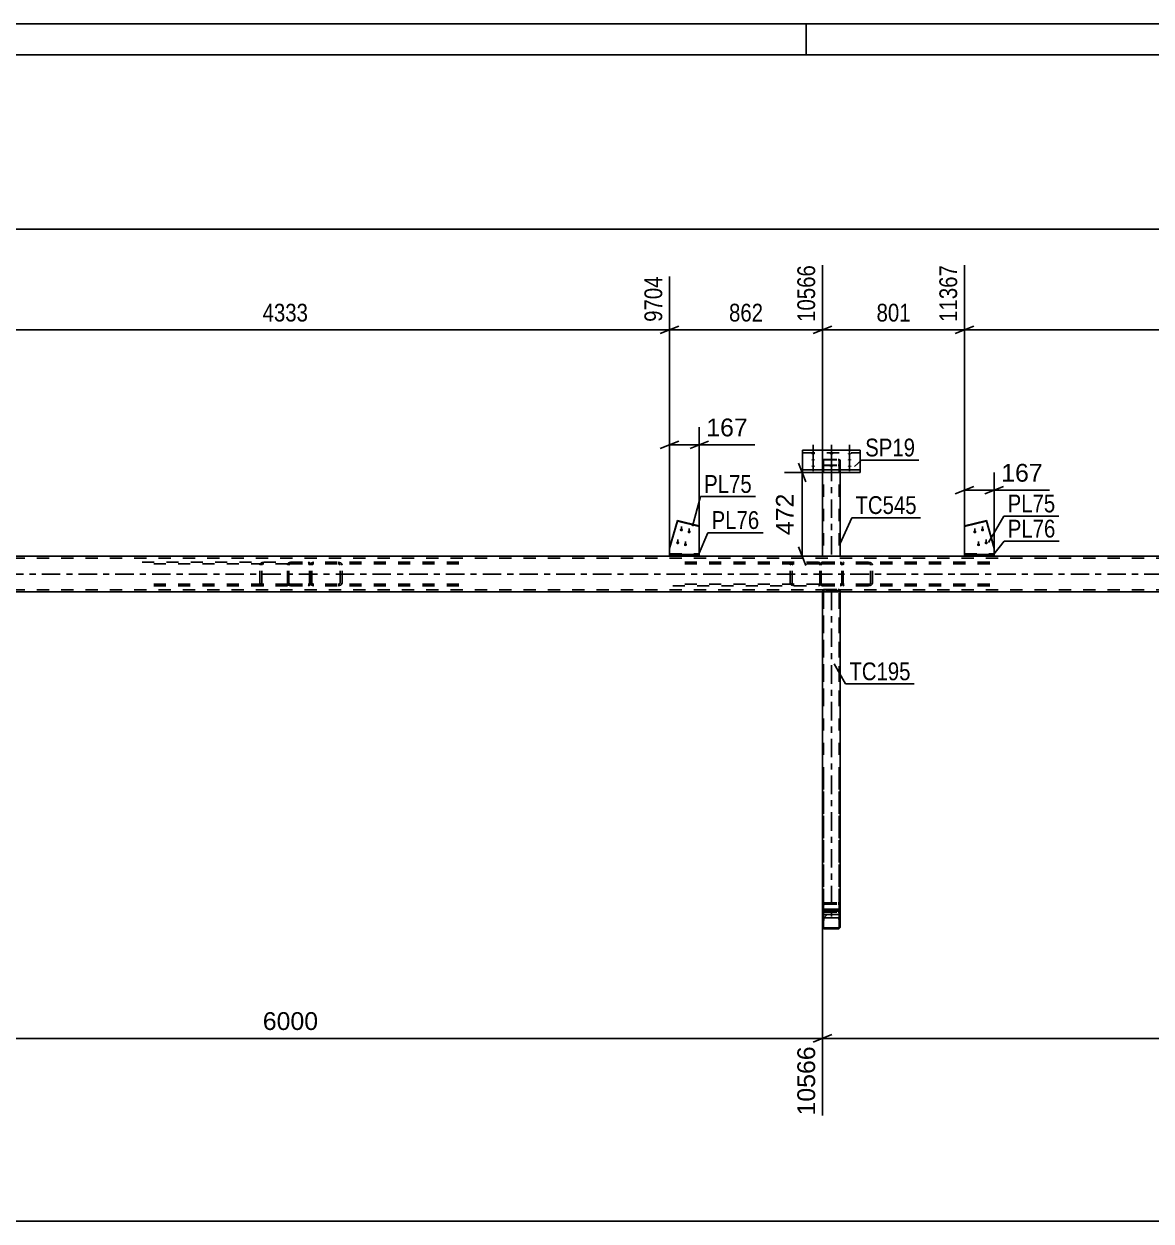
# Model space of a CAD drawing. Header units: millimetres. Extents: x -82 to 1107, y -546 to 295.
# Drawn here: x 141.1 to 322.6, y 102.5 to 295.3 of the extents above; entities that cross this region are included whole.
import ezdxf

# ---------------------------------------------------------------- set-up
doc = ezdxf.new("R2010")
doc.units = ezdxf.units.MM
doc.linetypes.add('DXK_LINE_DOT2', pattern=[3.9198, 1.9599, -1.9599])
doc.linetypes.add('DXK_LINE_DOT3', pattern=[5.9187, 2.979, -0.9799, 0.9799, -0.9799])
doc.styles.add('Arial', font='ARIAL.TTF', dxfattribs={"height": 0.2})
doc.styles.add('Arial Narrow', font='ARIALN.TTF', dxfattribs={"height": 0.2})

# ---------------------------------------------------------------- blocks, each defined once
blk = doc.blocks.new('Unknown-761553693-1133')
at = {"color": 5, "linetype": 'Continuous'}
for p, q in [((1107.04, 295.27), (-81.96, 295.27)), ((267.04, 290.27), (267.04, 295.27)), ((1102.04, 290.27), (-76.96, 290.27))]:
    blk.add_line(p, q, dxfattribs=at)
blk = doc.blocks.new('Part-761553693-3391 - 3219')
at = {"color": 7, "linetype": 'DXK_LINE_DOT2'}
for p, q in [((183.56, 208.3), (183.53, 208.12)), ((183.76, 208.12), (183.77, 208.21)), ((183.99, 208.58), (183.81, 208.55)), ((183.9, 208.33), (183.99, 208.35)), ((183.99, 208.58), (186.84, 208.58)), ((183.99, 208.35), (186.84, 208.35)), ((187.02, 208.55), (186.84, 208.58)), ((186.84, 208.35), (186.93, 208.33)), ((187.05, 208.21), (187.07, 208.12)), ((187.3, 208.12), (187.27, 208.3)), ((183.53, 205.27), (183.53, 208.12)), ((183.76, 205.27), (183.76, 208.12)), ((187.07, 205.27), (187.07, 208.12)), ((187.3, 205.27), (187.3, 208.12)), ((183.53, 205.27), (183.56, 205.09)), ((183.77, 205.18), (183.76, 205.27)), ((183.81, 204.84), (183.99, 204.81)), ((183.99, 205.04), (183.9, 205.05)), ((183.99, 205.04), (186.84, 205.04)), ((183.99, 204.81), (186.84, 204.81)), ((186.93, 205.05), (186.84, 205.04)), ((186.84, 204.81), (187.02, 204.84)), ((187.07, 205.27), (187.05, 205.18)), ((187.27, 205.09), (187.3, 205.27))]:
    blk.add_line(p, q, dxfattribs=at)
for centre, radius, start, end in [((183.99, 208.12), 0.457, 112.5, 157.5), ((183.99, 208.12), 0.229, 112.5, 157.5), ((186.84, 208.12), 0.229, 22.5, 67.5), ((186.84, 208.12), 0.457, 22.5, 67.5), ((183.99, 205.27), 0.457, 202.5, 247.5), ((183.99, 205.27), 0.229, 202.5, 247.5), ((186.84, 205.27), 0.229, 292.5, 337.5), ((186.84, 205.27), 0.457, 292.5, 337.5)]:
    blk.add_arc(centre, radius, start, end, dxfattribs=at)
blk = doc.blocks.new('Part-761553693-3401 - 3219')
at = {"color": 7, "linetype": 'DXK_LINE_DOT2'}
for p, q in [((187.32, 208.45), (187.3, 208.43)), ((187.3, 204.96), (187.3, 208.43)), ((187.52, 208.55), (187.32, 208.45)), ((187.45, 208.12), (187.47, 208.21)), ((187.76, 208.58), (187.52, 208.55)), ((187.64, 208.33), (187.76, 208.35)), ((211.13, 208.58), (187.76, 208.58)), ((211.13, 208.35), (187.76, 208.35)), ((191.91, 208.55), (191.68, 208.58)), ((191.68, 208.35), (191.8, 208.33)), ((191.96, 208.21), (191.99, 208.12)), ((192.3, 208.12), (192.25, 208.3)), ((187.45, 205.27), (187.45, 208.12)), ((191.99, 205.27), (191.99, 208.12)), ((192.3, 205.27), (192.3, 208.12)), ((187.3, 204.96), (187.32, 204.94)), ((187.32, 204.94), (187.52, 204.84)), ((187.47, 205.18), (187.45, 205.27)), ((187.52, 204.84), (187.76, 204.81)), ((187.76, 205.04), (187.64, 205.05)), ((211.13, 205.04), (187.76, 205.04)), ((211.13, 204.81), (187.76, 204.81)), ((191.8, 205.05), (191.68, 205.04)), ((191.68, 204.81), (191.91, 204.84)), ((191.99, 205.27), (191.96, 205.18)), ((192.25, 205.09), (192.3, 205.27))]:
    blk.add_line(p, q, dxfattribs=at)
for centre, radius, start, end in [((187.71, 208.06), 0.286, 104.588, 147.6416), ((191.72, 208.06), 0.286, 32.3584, 75.412), ((191.77, 207.99), 0.572, 32.3584, 75.412), ((187.71, 205.33), 0.286, 212.3584, 255.412), ((191.72, 205.33), 0.286, 284.588, 327.6416), ((191.77, 205.4), 0.572, 284.588, 327.6416)]:
    blk.add_arc(centre, radius, start, end, dxfattribs=at)
blk = doc.blocks.new('Part-761553693-3270 - 3219')
at = {"color": 2, "linetype": 'Continuous'}
for p, q in [((245.07, 209.55), (245.07, 209.84)), ((245.07, 209.84), (249.85, 209.84)), ((245.07, 209.55), (249.85, 209.55)), ((249.85, 209.55), (249.85, 209.84))]:
    blk.add_line(p, q, dxfattribs=at)
blk = doc.blocks.new('Part-761553693-3271 - 3219')
at = {"color": 7, "linetype": 'DXK_LINE_DOT2'}
for p, q in [((273.2, 208.58), (273.01, 208.55)), ((273.01, 204.84), (273.01, 208.55)), ((273.01, 208.3), (273.08, 208.33)), ((273.08, 208.33), (273.2, 208.35)), ((296.64, 208.58), (273.2, 208.58)), ((296.64, 208.35), (273.2, 208.35)), ((277.36, 208.55), (277.12, 208.58)), ((277.12, 208.35), (277.24, 208.33)), ((277.41, 208.21), (277.43, 208.12)), ((277.75, 208.12), (277.7, 208.3)), ((277.43, 205.27), (277.43, 208.12)), ((277.75, 205.27), (277.75, 208.12)), ((273.08, 205.05), (273.01, 205.09)), ((273.01, 204.84), (273.2, 204.81)), ((273.2, 205.04), (273.08, 205.05)), ((296.64, 205.04), (273.2, 205.04)), ((296.64, 204.81), (273.2, 204.81)), ((277.24, 205.05), (277.12, 205.04)), ((277.12, 204.81), (277.36, 204.84)), ((277.43, 205.27), (277.41, 205.18)), ((277.7, 205.09), (277.75, 205.27))]:
    blk.add_line(p, q, dxfattribs=at)
at = {"color": 7, "linetype": 'DXK_LINE_DOT3'}
blk.add_line((268.31, 206.69), (294.68, 206.69), dxfattribs=at)
at = {"color": 7, "linetype": 'DXK_LINE_DOT2'}
for centre, radius, start, end in [((277.17, 208.06), 0.286, 32.4104, 75.4453), ((277.22, 207.99), 0.573, 32.4104, 75.4453), ((277.17, 205.33), 0.286, 284.5547, 327.5896), ((277.22, 205.4), 0.573, 284.5547, 327.5896)]:
    blk.add_arc(centre, radius, start, end, dxfattribs=at)
blk = doc.blocks.new('Part-761553693-3328 - 3219')
at = {"color": 7, "linetype": 'DXK_LINE_DOT2'}
for p, q in [((160.1, 208.58), (183.53, 208.58)), ((183.53, 208.35), (160.1, 208.35)), ((179.11, 208.3), (179.06, 208.12)), ((179.38, 208.12), (179.4, 208.21)), ((179.69, 208.58), (179.45, 208.55)), ((179.57, 208.33), (179.69, 208.35)), ((183.53, 204.81), (183.53, 208.58)), ((179.06, 205.27), (179.06, 208.12)), ((179.38, 205.27), (179.38, 208.12)), ((183.53, 205.04), (160.1, 205.04)), ((183.53, 204.81), (160.1, 204.81)), ((179.06, 205.27), (179.11, 205.09)), ((179.4, 205.18), (179.38, 205.27)), ((179.45, 204.84), (179.69, 204.81)), ((179.69, 205.04), (179.57, 205.05))]:
    blk.add_line(p, q, dxfattribs=at)
for centre, radius, start, end in [((179.6, 207.99), 0.574, 104.5215, 147.5375), ((179.64, 208.06), 0.287, 104.5215, 147.5375), ((179.6, 205.4), 0.574, 212.4625, 255.4785), ((179.64, 205.33), 0.287, 212.4625, 255.4785)]:
    blk.add_arc(centre, radius, start, end, dxfattribs=at)
blk = doc.blocks.new('Part-761553693-3402 - 3219')
at = {"color": 7, "linetype": 'DXK_LINE_DOT2'}
for p, q in [((269.05, 208.58), (245.57, 208.58)), ((269.05, 208.35), (245.57, 208.35)), ((264.55, 208.3), (264.5, 208.12)), ((264.81, 208.12), (264.84, 208.21)), ((265.13, 208.58), (264.89, 208.55)), ((265.01, 208.33), (265.13, 208.35)), ((269.24, 208.55), (269.05, 208.58)), ((269.05, 208.35), (269.17, 208.33)), ((269.17, 208.33), (269.24, 208.3)), ((269.24, 204.84), (269.24, 208.55)), ((264.5, 205.27), (264.5, 208.12)), ((264.81, 205.27), (264.81, 208.12)), ((269.05, 205.04), (245.57, 205.04)), ((245.57, 204.81), (269.05, 204.81)), ((264.5, 205.27), (264.55, 205.09)), ((264.84, 205.18), (264.81, 205.27)), ((264.89, 204.84), (265.13, 204.81)), ((265.13, 205.04), (265.01, 205.05)), ((269.17, 205.05), (269.05, 205.04)), ((269.05, 204.81), (269.24, 204.84)), ((269.24, 205.09), (269.17, 205.05))]:
    blk.add_line(p, q, dxfattribs=at)
for centre, radius, start, end in [((265.03, 207.99), 0.573, 104.5381, 147.5635), ((265.08, 208.06), 0.287, 104.5381, 147.5635), ((265.03, 205.4), 0.573, 212.4365, 255.4619), ((265.08, 205.33), 0.287, 212.4365, 255.4619)]:
    blk.add_arc(centre, radius, start, end, dxfattribs=at)
blk = doc.blocks.new('Part-761553693-3390 - 3219')
at = {"color": 7, "linetype": 'DXK_LINE_DOT2'}
for p, q in [((269.28, 208.3), (269.24, 208.12)), ((269.47, 208.12), (269.49, 208.21)), ((269.7, 208.58), (269.53, 208.55)), ((269.61, 208.33), (269.7, 208.35)), ((269.7, 208.58), (272.56, 208.58)), ((269.7, 208.35), (272.56, 208.35)), ((272.73, 208.55), (272.56, 208.58)), ((272.56, 208.35), (272.64, 208.33)), ((272.77, 208.21), (272.79, 208.12)), ((273.01, 208.12), (272.98, 208.3)), ((269.24, 205.27), (269.24, 208.12)), ((269.47, 205.27), (269.47, 208.12)), ((272.79, 205.27), (272.79, 208.12)), ((273.01, 205.27), (273.01, 208.12)), ((269.24, 205.27), (269.28, 205.09)), ((269.49, 205.18), (269.47, 205.27)), ((269.53, 204.84), (269.7, 204.81)), ((269.7, 205.04), (269.61, 205.05)), ((269.7, 205.04), (272.56, 205.04)), ((269.7, 204.81), (272.56, 204.81)), ((272.64, 205.05), (272.56, 205.04)), ((272.56, 204.81), (272.73, 204.84)), ((272.79, 205.27), (272.77, 205.18)), ((272.98, 205.09), (273.01, 205.27))]:
    blk.add_line(p, q, dxfattribs=at)
for centre, radius, start, end in [((269.7, 208.12), 0.457, 112.5, 157.5), ((269.7, 208.12), 0.229, 112.5, 157.5), ((272.56, 208.12), 0.229, 22.5, 67.5), ((272.56, 208.12), 0.457, 22.5, 67.5), ((269.7, 205.27), 0.457, 202.5, 247.5), ((269.7, 205.27), 0.229, 202.5, 247.5), ((272.56, 205.27), 0.229, 292.5, 337.5), ((272.56, 205.27), 0.457, 292.5, 337.5)]:
    blk.add_arc(centre, radius, start, end, dxfattribs=at)
blk = doc.blocks.new('Part-761553693-3430 - 3219')
at = {"color": 7, "linetype": 'DXK_LINE_DOT2'}
for p, q in [((666.44, 209.27), (7.81, 209.27)), ((249.85, 209.55), (245.07, 209.55)), ((272.56, 209.55), (269.7, 209.55)), ((297.36, 209.55), (292.58, 209.55)), ((666.44, 204.12), (7.81, 204.12)), ((272.56, 203.84), (269.7, 203.84))]:
    blk.add_line(p, q, dxfattribs=at)
at = {"color": 2, "linetype": 'Continuous'}
for p, q in [((245.07, 209.55), (126.04, 209.55)), ((269.7, 209.55), (249.85, 209.55)), ((292.58, 209.55), (272.56, 209.55)), ((416.47, 209.55), (297.36, 209.55)), ((269.7, 203.84), (101.13, 203.84)), ((441.13, 203.84), (272.56, 203.84))]:
    blk.add_line(p, q, dxfattribs=at)
at = {"color": 7, "linetype": 'DXK_LINE_DOT3'}
blk.add_line((7.81, 206.69), (666.44, 206.69), dxfattribs=at)
blk = doc.blocks.new('Part-761553693-3508 - 3219')
at = {"linetype": 'Continuous'}
h = blk.add_hatch(dxfattribs=at)
h.set_pattern_fill('', scale=0.7, style=0, pattern_type=0)
h.set_pattern_definition([(45, (272.5566, 150.8217), (-1.5715, 1.5715), [])])
h.paths.add_polyline_path([(272.56, 150.12), (272.56, 150.82), (272.53, 151.22), (272.46, 151.57), (272.34, 151.79), (272.21, 151.87), (270.04, 151.87), (269.91, 151.79), (269.8, 151.57), (269.73, 151.22), (269.7, 150.82), (269.7, 150.12), (269.87, 150.12), (269.87, 150.82), (269.88, 151.02), (269.92, 151.19), (269.98, 151.31), (270.04, 151.35), (272.21, 151.35), (272.28, 151.31), (272.33, 151.19), (272.37, 151.02), (272.39, 150.82), (272.39, 150.12)])
at = {"color": 2, "linetype": 'Continuous'}
for p, q in [((272.21, 203.84), (269.7, 203.84)), ((269.7, 203.84), (269.7, 152.36)), ((272.56, 203.84), (272.21, 203.84)), ((272.56, 152.36), (272.56, 203.84)), ((269.7, 150.82), (269.7, 151.86)), ((269.73, 151.22), (269.7, 150.82)), ((269.7, 150.12), (269.7, 150.82)), ((269.87, 150.82), (269.88, 151.02)), ((269.87, 150.12), (269.87, 150.82)), ((270.04, 151.87), (269.91, 151.79)), ((269.98, 151.31), (270.04, 151.35)), ((270.04, 151.87), (272.21, 151.87)), ((270.04, 151.35), (272.21, 151.35)), ((272.34, 151.79), (272.21, 151.87)), ((272.21, 151.35), (272.28, 151.31)), ((272.37, 151.02), (272.39, 150.82)), ((272.39, 150.12), (272.39, 150.82)), ((272.56, 150.82), (272.53, 151.22)), ((272.56, 150.82), (272.56, 151.86)), ((272.56, 150.12), (272.56, 150.82)), ((269.7, 150.12), (269.87, 150.12)), ((272.39, 150.12), (272.56, 150.12))]:
    blk.add_line(p, q, dxfattribs=at)
at = {"color": 7, "linetype": 'DXK_LINE_DOT2'}
for p, q in [((269.87, 150.12), (269.87, 203.84)), ((272.37, 203.84), (272.28, 203.84)), ((272.39, 203.84), (272.37, 203.84)), ((272.39, 150.12), (272.39, 203.84)), ((269.7, 151.86), (269.7, 152.36)), ((269.73, 152.2), (269.8, 152.31)), ((269.8, 152.31), (269.91, 152.38)), ((269.91, 152.38), (270.04, 152.41)), ((270.04, 152.41), (272.21, 152.41)), ((272.21, 152.41), (272.34, 152.38)), ((272.34, 152.38), (272.46, 152.31)), ((272.46, 152.31), (272.53, 152.2)), ((272.56, 151.86), (272.56, 152.36)), ((269.7, 152.07), (269.73, 152.2)), ((269.7, 150.12), (269.7, 150.82)), ((269.88, 152.13), (269.87, 152.07)), ((269.92, 152.19), (269.88, 152.13)), ((269.98, 152.22), (269.92, 152.19)), ((270.04, 152.24), (269.98, 152.22)), ((270.04, 152.24), (272.21, 152.24)), ((272.28, 152.22), (272.21, 152.24)), ((272.33, 152.19), (272.28, 152.22)), ((272.37, 152.13), (272.33, 152.19)), ((272.39, 152.07), (272.37, 152.13)), ((272.53, 152.2), (272.56, 152.07)), ((272.56, 150.12), (272.56, 150.82))]:
    blk.add_line(p, q, dxfattribs=at)
at = {"color": 7, "linetype": 'DXK_LINE_DOT3'}
blk.add_line((271.13, 203.84), (271.13, 150.98), dxfattribs=at)
at = {"color": 2, "linetype": 'Continuous'}
for centre, radius, start, end in [((270.99, 151.13), 1.26, 148.2581, 175.6703), ((270.51, 150.98), 0.632, 148.2581, 175.6703), ((271.74, 150.98), 0.632, 4.3297, 31.7419), ((271.27, 151.13), 1.26, 4.3297, 31.7419)]:
    blk.add_arc(centre, radius, start, end, dxfattribs=at)
blk = doc.blocks.new('Part-761553693-3510 - 3219')
at = {"linetype": 'Continuous'}
h = blk.add_hatch(dxfattribs=at)
h.set_pattern_fill('', scale=0.7, style=0, pattern_type=0)
h.set_pattern_definition([(45, (272.345, 149.5774), (-1.5715, 1.5715), [])])
h.paths.add_polyline_path([(272.21, 149.55), (272.34, 149.58), (272.46, 149.65), (272.53, 149.76), (272.56, 149.89), (272.56, 150.12), (272.39, 150.12), (272.39, 149.89), (272.37, 149.83), (272.33, 149.77), (272.28, 149.74), (272.21, 149.72), (270.04, 149.72), (269.98, 149.74), (269.92, 149.77), (269.88, 149.83), (269.87, 149.89), (269.87, 150.12), (269.7, 150.12), (269.7, 149.89), (269.73, 149.76), (269.8, 149.65), (269.91, 149.58), (270.04, 149.55)])
at = {"color": 7, "linetype": 'DXK_LINE_DOT2'}
for p, q in [((269.8, 152.31), (269.73, 152.2)), ((269.91, 152.38), (269.8, 152.31)), ((270.04, 152.41), (269.91, 152.38)), ((270.04, 152.41), (272.21, 152.41)), ((272.34, 152.38), (272.21, 152.41)), ((272.46, 152.31), (272.34, 152.38)), ((272.53, 152.2), (272.46, 152.31)), ((269.73, 152.2), (269.7, 152.07)), ((269.7, 150.12), (269.7, 152.07)), ((269.87, 152.07), (269.88, 152.13)), ((269.87, 150.12), (269.87, 152.07)), ((269.88, 152.13), (269.92, 152.19)), ((269.92, 152.19), (269.98, 152.22)), ((269.98, 152.22), (270.04, 152.24)), ((270.04, 152.24), (272.21, 152.24)), ((272.21, 152.24), (272.28, 152.22)), ((272.28, 152.22), (272.33, 152.19)), ((272.33, 152.19), (272.37, 152.13)), ((272.37, 152.13), (272.39, 152.07)), ((272.39, 150.12), (272.39, 152.07)), ((272.56, 152.07), (272.53, 152.2)), ((272.56, 150.12), (272.56, 152.07))]:
    blk.add_line(p, q, dxfattribs=at)
at = {"color": 2, "linetype": 'Continuous'}
for p, q in [((269.7, 149.89), (269.7, 150.12)), ((269.7, 150.12), (269.87, 150.12)), ((269.7, 149.89), (269.73, 149.76)), ((269.87, 149.89), (269.87, 150.12)), ((269.88, 149.83), (269.87, 149.89)), ((269.92, 149.77), (269.88, 149.83)), ((269.91, 149.58), (270.04, 149.55)), ((269.98, 149.74), (269.92, 149.77)), ((270.04, 149.72), (269.98, 149.74)), ((270.04, 149.72), (272.21, 149.72)), ((270.04, 149.55), (272.21, 149.55)), ((272.28, 149.74), (272.21, 149.72)), ((272.21, 149.55), (272.34, 149.58)), ((272.33, 149.77), (272.28, 149.74)), ((272.37, 149.83), (272.33, 149.77)), ((272.39, 149.89), (272.37, 149.83)), ((272.39, 149.89), (272.39, 150.12)), ((272.39, 150.12), (272.56, 150.12)), ((272.53, 149.76), (272.56, 149.89)), ((272.56, 149.89), (272.56, 150.12))]:
    blk.add_line(p, q, dxfattribs=at)
for centre, start, end in [((270.04, 149.89), 202.5, 247.5), ((272.21, 149.89), 292.5, 337.5)]:
    blk.add_arc(centre, 0.343, start, end, dxfattribs=at)
blk = doc.blocks.new('Part-761553693-3511 - 3219')
at = {"color": 7, "linetype": 'DXK_LINE_DOT2'}
for p, q in [((269.7, 203.94), (269.72, 204)), ((269.7, 185.97), (269.7, 203.94)), ((272.56, 203.84), (269.7, 203.84)), ((269.72, 204), (269.73, 204.03)), ((269.73, 204.03), (269.8, 204.12)), ((269.8, 204.12), (269.91, 204.18)), ((269.88, 203.98), (269.87, 203.94)), ((269.87, 203.94), (269.87, 185.97)), ((269.91, 204), (269.88, 203.98)), ((269.91, 204.18), (269.96, 204.19)), ((269.92, 204.02), (269.91, 204)), ((269.98, 204.05), (269.92, 204.02)), ((269.96, 204.19), (270.04, 204.21)), ((270.04, 204.06), (269.98, 204.05)), ((270.04, 204.21), (272.21, 204.21)), ((272.21, 204.06), (270.04, 204.06)), ((272.21, 204.21), (272.3, 204.19)), ((272.28, 204.05), (272.21, 204.06)), ((272.33, 204.02), (272.28, 204.05)), ((272.3, 204.19), (272.34, 204.18)), ((272.35, 204), (272.33, 204.02)), ((272.34, 204.18), (272.46, 204.12)), ((272.37, 203.98), (272.35, 204)), ((272.39, 203.94), (272.37, 203.98)), ((272.39, 185.97), (272.39, 203.94)), ((272.53, 204.03), (272.46, 204.12)), ((272.53, 204.03), (272.54, 204)), ((272.54, 204), (272.56, 203.94)), ((272.56, 185.97), (272.56, 203.94))]:
    blk.add_line(p, q, dxfattribs=at)
blk = doc.blocks.new('Part-761553693-3527 - 3219')
at = {"color": 7, "linetype": 'DXK_LINE_DOT2'}
for p, q in [((269.73, 225.05), (269.7, 225.01)), ((269.7, 225.01), (269.7, 223.05)), ((269.7, 224.26), (269.73, 224.22)), ((269.8, 225.09), (269.73, 225.05)), ((269.73, 224.22), (269.8, 224.18)), ((269.91, 225.11), (269.8, 225.09)), ((269.8, 224.18), (269.91, 224.16)), ((269.87, 225.01), (269.88, 225.03)), ((269.87, 225.01), (269.87, 209.55)), ((269.88, 224.24), (269.87, 224.26)), ((269.88, 225.03), (269.92, 225.05)), ((269.92, 224.22), (269.88, 224.24)), ((270.04, 225.12), (269.91, 225.11)), ((269.91, 224.16), (270.04, 224.15)), ((269.92, 225.05), (269.98, 225.06)), ((269.98, 224.21), (269.92, 224.22)), ((269.98, 225.06), (270.04, 225.06)), ((270.04, 224.2), (269.98, 224.21)), ((270.04, 225.12), (272.21, 225.12)), ((270.04, 225.06), (272.21, 225.06)), ((270.04, 224.2), (272.21, 224.2)), ((270.04, 224.15), (272.21, 224.15)), ((272.34, 225.11), (272.21, 225.12)), ((272.21, 225.06), (272.28, 225.06)), ((272.28, 224.21), (272.21, 224.2)), ((272.21, 224.15), (272.34, 224.16)), ((272.28, 225.06), (272.33, 225.05)), ((272.33, 224.22), (272.28, 224.21)), ((272.33, 225.05), (272.37, 225.03)), ((272.37, 224.24), (272.33, 224.22)), ((272.46, 225.09), (272.34, 225.11)), ((272.34, 224.16), (272.46, 224.18)), ((272.37, 225.03), (272.39, 225.01)), ((272.39, 224.26), (272.37, 224.24)), ((272.39, 225.01), (272.39, 209.55)), ((272.53, 225.05), (272.46, 225.09)), ((272.46, 224.18), (272.53, 224.22)), ((272.56, 225.01), (272.53, 225.05)), ((272.53, 224.22), (272.56, 224.26)), ((272.56, 225.01), (272.56, 223.05)), ((272.37, 209.55), (272.39, 209.55))]:
    blk.add_line(p, q, dxfattribs=at)
at = {"color": 7, "linetype": 'DXK_LINE_DOT3'}
blk.add_line((271.13, 224.63), (271.13, 209.55), dxfattribs=at)
at = {"color": 2, "linetype": 'Continuous'}
for p, q in [((269.7, 223.05), (269.7, 209.55)), ((272.56, 209.55), (272.56, 223.05)), ((272.53, 209.55), (269.7, 209.55)), ((272.56, 209.55), (272.53, 209.55))]:
    blk.add_line(p, q, dxfattribs=at)
blk = doc.blocks.new('Part-761553693-3534 - 3219')
at = {"color": 2, "linetype": 'Continuous'}
for p, q in [((266.49, 226.65), (275.77, 226.65)), ((266.49, 226.65), (266.49, 223.05)), ((275.77, 226.65), (275.77, 223.05)), ((266.49, 223.48), (275.77, 223.48)), ((266.49, 223.05), (275.77, 223.05))]:
    blk.add_line(p, q, dxfattribs=at)
at = {"color": 7, "linetype": 'DXK_LINE_DOT2'}
blk.add_line((266.49, 226.22), (275.77, 226.22), dxfattribs=at)
blk = doc.blocks.new('Bolt-761553693-3535 - 3219')
at = {"linetype": 'Continuous'}
for points in [[(268.2, 225.96), (268.13, 225.96), (268.07, 225.97), (268.01, 225.98), (267.97, 225.99), (267.93, 226.01), (267.9, 226.03), (267.89, 226.05), (267.89, 226.08), (267.9, 226.1), (267.93, 226.12), (267.97, 226.14), (268.01, 226.15), (268.07, 226.16), (268.13, 226.17), (268.2, 226.17), (268.26, 226.17), (268.33, 226.16), (268.38, 226.15), (268.43, 226.14), (268.47, 226.12), (268.5, 226.1), (268.51, 226.08), (268.51, 226.05), (268.5, 226.03), (268.47, 226.01), (268.43, 225.99), (268.38, 225.98), (268.33, 225.97), (268.26, 225.96)], [(271.13, 225.96), (271.06, 225.96), (271, 225.97), (270.94, 225.98), (270.89, 225.99), (270.86, 226.01), (270.83, 226.03), (270.82, 226.05), (270.82, 226.08), (270.83, 226.1), (270.86, 226.12), (270.89, 226.14), (270.94, 226.15), (271, 226.16), (271.06, 226.17), (271.13, 226.17), (271.19, 226.17), (271.26, 226.16), (271.31, 226.15), (271.36, 226.14), (271.4, 226.12), (271.43, 226.1), (271.44, 226.08), (271.44, 226.05), (271.43, 226.03), (271.4, 226.01), (271.36, 225.99), (271.31, 225.98), (271.26, 225.97), (271.19, 225.96)], [(274.06, 225.96), (273.99, 225.96), (273.93, 225.97), (273.87, 225.98), (273.82, 225.99), (273.78, 226.01), (273.76, 226.03), (273.74, 226.05), (273.74, 226.08), (273.76, 226.1), (273.78, 226.12), (273.82, 226.14), (273.87, 226.15), (273.93, 226.16), (273.99, 226.17), (274.06, 226.17), (274.12, 226.17), (274.18, 226.16), (274.24, 226.15), (274.29, 226.14), (274.33, 226.12), (274.36, 226.1), (274.37, 226.08), (274.37, 226.05), (274.36, 226.03), (274.33, 226.01), (274.29, 225.99), (274.24, 225.98), (274.18, 225.97), (274.12, 225.96)], [(268.2, 224.96), (268.13, 224.96), (268.07, 224.97), (268.01, 224.98), (267.97, 224.99), (267.93, 225.01), (267.9, 225.03), (267.89, 225.05), (267.89, 225.08), (267.9, 225.1), (267.93, 225.12), (267.97, 225.14), (268.01, 225.15), (268.07, 225.16), (268.13, 225.17), (268.2, 225.17), (268.26, 225.17), (268.33, 225.16), (268.38, 225.15), (268.43, 225.14), (268.47, 225.12), (268.5, 225.1), (268.51, 225.08), (268.51, 225.05), (268.5, 225.03), (268.47, 225.01), (268.43, 224.99), (268.38, 224.98), (268.33, 224.97), (268.26, 224.96)], [(268.2, 223.96), (268.13, 223.96), (268.07, 223.96), (268.01, 223.98), (267.97, 223.99), (267.93, 224.01), (267.9, 224.03), (267.89, 224.05), (267.89, 224.07), (267.9, 224.1), (267.93, 224.12), (267.97, 224.13), (268.01, 224.15), (268.07, 224.16), (268.13, 224.17), (268.2, 224.17), (268.26, 224.17), (268.33, 224.16), (268.38, 224.15), (268.43, 224.13), (268.47, 224.12), (268.5, 224.1), (268.51, 224.07), (268.51, 224.05), (268.5, 224.03), (268.47, 224.01), (268.43, 223.99), (268.38, 223.98), (268.33, 223.96), (268.26, 223.96)], [(271.13, 223.96), (271.06, 223.96), (271, 223.96), (270.94, 223.98), (270.89, 223.99), (270.86, 224.01), (270.83, 224.03), (270.82, 224.05), (270.82, 224.07), (270.83, 224.1), (270.86, 224.12), (270.89, 224.13), (270.94, 224.15), (271, 224.16), (271.06, 224.17), (271.13, 224.17), (271.19, 224.17), (271.26, 224.16), (271.31, 224.15), (271.36, 224.13), (271.4, 224.12), (271.43, 224.1), (271.44, 224.07), (271.44, 224.05), (271.43, 224.03), (271.4, 224.01), (271.36, 223.99), (271.31, 223.98), (271.26, 223.96), (271.19, 223.96)], [(274.06, 224.96), (273.99, 224.96), (273.93, 224.97), (273.87, 224.98), (273.82, 224.99), (273.78, 225.01), (273.76, 225.03), (273.74, 225.05), (273.74, 225.08), (273.76, 225.1), (273.78, 225.12), (273.82, 225.14), (273.87, 225.15), (273.93, 225.16), (273.99, 225.17), (274.06, 225.17), (274.12, 225.17), (274.18, 225.16), (274.24, 225.15), (274.29, 225.14), (274.33, 225.12), (274.36, 225.1), (274.37, 225.08), (274.37, 225.05), (274.36, 225.03), (274.33, 225.01), (274.29, 224.99), (274.24, 224.98), (274.18, 224.97), (274.12, 224.96)], [(274.06, 223.96), (273.99, 223.96), (273.93, 223.96), (273.87, 223.98), (273.82, 223.99), (273.78, 224.01), (273.76, 224.03), (273.74, 224.05), (273.74, 224.07), (273.76, 224.1), (273.78, 224.12), (273.82, 224.13), (273.87, 224.15), (273.93, 224.16), (273.99, 224.17), (274.06, 224.17), (274.12, 224.17), (274.18, 224.16), (274.24, 224.15), (274.29, 224.13), (274.33, 224.12), (274.36, 224.1), (274.37, 224.07), (274.37, 224.05), (274.36, 224.03), (274.33, 224.01), (274.29, 223.99), (274.24, 223.98), (274.18, 223.96), (274.12, 223.96)]]:
    blk.add_hatch(color=1, dxfattribs=at).paths.add_polyline_path(points)
at = {"color": 1, "linetype": 'Continuous'}
for p, q in [((268.2, 225.29), (268.2, 227.52)), ((271.13, 225.29), (271.13, 227.52)), ((274.06, 225.29), (274.06, 227.52)), ((268.2, 224.29), (268.2, 226.51)), ((274.06, 224.29), (274.06, 226.51)), ((268.2, 223.28), (268.2, 225.51)), ((271.13, 223.28), (271.13, 225.51)), ((274.06, 223.28), (274.06, 225.51))]:
    blk.add_line(p, q, dxfattribs=at)
blk = doc.blocks.new('Part-761553693-3543 - 3219')
at = {"color": 2, "linetype": 'Continuous'}
for p, q in [((296.11, 215.33), (292.58, 214.44)), ((296.11, 215.21), (292.58, 214.33)), ((292.58, 214.44), (292.58, 209.84)), ((296.11, 215.21), (296.11, 215.33)), ((296.11, 215.33), (297.36, 210.92)), ((297.36, 210.8), (296.11, 215.21)), ((297.36, 210.92), (297.36, 209.84))]:
    blk.add_line(p, q, dxfattribs=at)
at = {"color": 7, "linetype": 'DXK_LINE_DOT2'}
for p, q in [((292.58, 209.94), (297.36, 209.94)), ((292.58, 209.84), (292.58, 209.82)), ((292.58, 209.82), (292.58, 209.84)), ((292.58, 209.82), (297.36, 209.82)), ((297.36, 209.82), (297.36, 209.84)), ((297.36, 209.84), (297.36, 209.82))]:
    blk.add_line(p, q, dxfattribs=at)
blk = doc.blocks.new('Part-761553693-3548 - 3219')
at = {"color": 2, "linetype": 'Continuous'}
for p, q in [((292.58, 209.55), (292.58, 209.84)), ((292.58, 209.84), (297.36, 209.84)), ((292.58, 209.55), (297.36, 209.55)), ((297.36, 209.55), (297.36, 209.84))]:
    blk.add_line(p, q, dxfattribs=at)
blk = doc.blocks.new('Bolt-761553693-3549 - 3219')
at = {"linetype": 'Continuous'}
for points in [[(295.47, 214.04), (295.53, 214.04), (295.58, 214.02), (295.63, 214), (295.67, 213.96), (295.7, 213.92), (295.72, 213.87), (295.73, 213.82), (295.73, 213.77), (295.72, 213.72), (295.7, 213.68), (295.67, 213.64), (295.63, 213.6), (295.58, 213.58), (295.53, 213.56), (295.47, 213.56), (295.42, 213.56), (295.37, 213.58), (295.32, 213.6), (295.28, 213.64), (295.25, 213.68), (295.23, 213.72), (295.22, 213.77), (295.22, 213.82), (295.23, 213.87), (295.25, 213.92), (295.28, 213.96), (295.32, 214), (295.37, 214.02), (295.42, 214.04)], [(294.23, 213.73), (294.29, 213.73), (294.34, 213.71), (294.38, 213.68), (294.42, 213.65), (294.46, 213.61), (294.48, 213.56), (294.49, 213.51), (294.49, 213.46), (294.48, 213.41), (294.46, 213.37), (294.42, 213.33), (294.38, 213.29), (294.34, 213.27), (294.29, 213.25), (294.23, 213.25), (294.18, 213.25), (294.13, 213.27), (294.08, 213.29), (294.04, 213.33), (294.01, 213.37), (293.99, 213.41), (293.98, 213.46), (293.98, 213.51), (293.99, 213.56), (294.01, 213.61), (294.04, 213.65), (294.08, 213.68), (294.13, 213.71), (294.18, 213.73)], [(294.82, 211.65), (294.87, 211.65), (294.92, 211.63), (294.97, 211.61), (295.01, 211.57), (295.04, 211.53), (295.06, 211.49), (295.08, 211.44), (295.08, 211.39), (295.06, 211.34), (295.04, 211.29), (295.01, 211.25), (294.97, 211.22), (294.92, 211.19), (294.87, 211.18), (294.82, 211.17), (294.77, 211.18), (294.72, 211.19), (294.67, 211.22), (294.63, 211.25), (294.6, 211.29), (294.58, 211.34), (294.56, 211.39), (294.56, 211.44), (294.58, 211.49), (294.6, 211.53), (294.63, 211.57), (294.67, 211.61), (294.72, 211.63), (294.77, 211.65)], [(296.06, 211.97), (296.12, 211.96), (296.17, 211.94), (296.21, 211.92), (296.25, 211.89), (296.29, 211.84), (296.31, 211.8), (296.32, 211.75), (296.32, 211.7), (296.31, 211.65), (296.29, 211.6), (296.25, 211.56), (296.21, 211.53), (296.17, 211.5), (296.12, 211.49), (296.06, 211.48), (296.01, 211.49), (295.96, 211.5), (295.91, 211.53), (295.87, 211.56), (295.84, 211.6), (295.82, 211.65), (295.81, 211.7), (295.81, 211.75), (295.82, 211.8), (295.84, 211.84), (295.87, 211.89), (295.91, 211.92), (295.96, 211.94), (296.01, 211.96)]]:
    blk.add_hatch(color=1, dxfattribs=at).paths.add_polyline_path(points)
at = {"color": 1, "linetype": 'Continuous'}
for p, q in [((294.23, 213.29), (294.23, 214.03)), ((295.47, 213.6), (295.47, 214.34)), ((296.06, 211.53), (296.06, 212.26)), ((294.82, 211.22), (294.82, 211.95))]:
    blk.add_line(p, q, dxfattribs=at)
blk = doc.blocks.new('Part-761553693-3563 - 3219')
at = {"color": 2, "linetype": 'Continuous'}
for p, q in [((246.32, 215.33), (245.07, 210.92)), ((246.32, 215.21), (245.07, 210.8)), ((246.32, 215.21), (246.32, 215.33)), ((246.32, 215.33), (249.85, 214.44)), ((249.85, 214.33), (246.32, 215.21)), ((249.85, 214.44), (249.85, 209.84)), ((245.07, 210.92), (245.07, 209.84))]:
    blk.add_line(p, q, dxfattribs=at)
at = {"color": 7, "linetype": 'DXK_LINE_DOT2'}
for p, q in [((245.07, 209.94), (249.85, 209.94)), ((245.07, 209.84), (245.07, 209.82)), ((245.07, 209.82), (245.07, 209.84)), ((245.07, 209.82), (249.85, 209.82)), ((249.85, 209.82), (249.85, 209.84)), ((249.85, 209.84), (249.85, 209.82))]:
    blk.add_line(p, q, dxfattribs=at)
blk = doc.blocks.new('Bolt-761553693-3564 - 3219')
at = {"linetype": 'Continuous'}
for points in [[(246.96, 214.04), (247.01, 214.04), (247.06, 214.02), (247.11, 214), (247.15, 213.96), (247.18, 213.92), (247.2, 213.87), (247.22, 213.82), (247.22, 213.77), (247.2, 213.72), (247.18, 213.68), (247.15, 213.64), (247.11, 213.6), (247.06, 213.58), (247.01, 213.56), (246.96, 213.56), (246.91, 213.56), (246.85, 213.58), (246.81, 213.6), (246.77, 213.64), (246.74, 213.68), (246.71, 213.72), (246.7, 213.77), (246.7, 213.82), (246.71, 213.87), (246.74, 213.92), (246.77, 213.96), (246.81, 214), (246.85, 214.02), (246.91, 214.04)], [(248.2, 213.73), (248.26, 213.73), (248.31, 213.71), (248.35, 213.68), (248.39, 213.65), (248.42, 213.61), (248.45, 213.56), (248.46, 213.51), (248.46, 213.46), (248.45, 213.41), (248.42, 213.37), (248.39, 213.33), (248.35, 213.29), (248.31, 213.27), (248.26, 213.25), (248.2, 213.25), (248.15, 213.25), (248.1, 213.27), (248.05, 213.29), (248.01, 213.33), (247.98, 213.37), (247.96, 213.41), (247.95, 213.46), (247.95, 213.51), (247.96, 213.56), (247.98, 213.61), (248.01, 213.65), (248.05, 213.68), (248.1, 213.71), (248.15, 213.73)], [(246.37, 211.97), (246.43, 211.96), (246.48, 211.94), (246.52, 211.92), (246.56, 211.89), (246.59, 211.84), (246.62, 211.8), (246.63, 211.75), (246.63, 211.7), (246.62, 211.65), (246.59, 211.6), (246.56, 211.56), (246.52, 211.53), (246.48, 211.5), (246.43, 211.49), (246.37, 211.48), (246.32, 211.49), (246.27, 211.5), (246.22, 211.53), (246.18, 211.56), (246.15, 211.6), (246.13, 211.65), (246.12, 211.7), (246.12, 211.75), (246.13, 211.8), (246.15, 211.84), (246.18, 211.89), (246.22, 211.92), (246.27, 211.94), (246.32, 211.96)], [(247.61, 211.65), (247.67, 211.65), (247.72, 211.63), (247.77, 211.61), (247.81, 211.57), (247.84, 211.53), (247.86, 211.49), (247.87, 211.44), (247.87, 211.39), (247.86, 211.34), (247.84, 211.29), (247.81, 211.25), (247.77, 211.22), (247.72, 211.19), (247.67, 211.18), (247.61, 211.17), (247.56, 211.18), (247.51, 211.19), (247.46, 211.22), (247.42, 211.25), (247.39, 211.29), (247.37, 211.34), (247.36, 211.39), (247.36, 211.44), (247.37, 211.49), (247.39, 211.53), (247.42, 211.57), (247.46, 211.61), (247.51, 211.63), (247.56, 211.65)]]:
    blk.add_hatch(color=1, dxfattribs=at).paths.add_polyline_path(points)
at = {"color": 1, "linetype": 'Continuous'}
for p, q in [((246.96, 213.6), (246.96, 214.34)), ((248.2, 213.29), (248.2, 214.03)), ((246.37, 211.53), (246.37, 212.26)), ((247.61, 211.22), (247.61, 211.95))]:
    blk.add_line(p, q, dxfattribs=at)
blk = doc.blocks.new('Part-761553693-3600 - 3219')
at = {"linetype": 'Continuous'}
h = blk.add_hatch(dxfattribs=at)
h.set_pattern_fill('', scale=0.7, style=0, pattern_type=0)
h.set_pattern_definition([(45, (272.5567, 152.3616), (-1.5715, 1.5715), [])])
h.paths.add_polyline_path([(272.56, 151.86), (272.56, 152.36), (272.53, 152.5), (272.46, 152.62), (272.35, 152.7), (272.21, 152.72), (270.04, 152.72), (269.91, 152.7), (269.8, 152.62), (269.73, 152.5), (269.7, 152.36), (269.7, 151.86), (269.87, 151.86), (269.87, 152.36), (269.88, 152.43), (269.92, 152.49), (269.98, 152.53), (270.04, 152.54), (272.21, 152.54), (272.28, 152.53), (272.34, 152.49), (272.37, 152.43), (272.39, 152.36), (272.39, 151.86)])
at = {"color": 2, "linetype": 'Continuous'}
for p, q in [((269.73, 152.5), (269.7, 152.36)), ((269.7, 152.36), (269.7, 151.86)), ((269.87, 152.36), (269.88, 152.43)), ((269.88, 152.37), (269.87, 152.31)), ((269.87, 151.86), (269.87, 152.36)), ((269.88, 152.43), (269.92, 152.49)), ((269.92, 152.42), (269.88, 152.37)), ((270.04, 152.72), (269.91, 152.7)), ((269.92, 152.49), (269.98, 152.53)), ((269.98, 152.46), (269.92, 152.42)), ((269.98, 152.53), (270.04, 152.54)), ((270.02, 152.47), (269.98, 152.46)), ((270.04, 152.72), (272.21, 152.72)), ((270.04, 152.54), (272.21, 152.54)), ((272.35, 152.7), (272.21, 152.72)), ((272.21, 152.54), (272.28, 152.53)), ((272.24, 152.47), (272.28, 152.46)), ((272.28, 152.53), (272.34, 152.49)), ((272.34, 152.42), (272.28, 152.46)), ((272.34, 152.49), (272.37, 152.43)), ((272.37, 152.37), (272.34, 152.42)), ((272.37, 152.43), (272.39, 152.36)), ((272.39, 152.31), (272.37, 152.37)), ((272.39, 151.86), (272.39, 152.36)), ((272.56, 152.36), (272.53, 152.5)), ((272.56, 151.86), (272.56, 152.36)), ((269.7, 151.86), (269.87, 151.86)), ((272.39, 151.86), (272.56, 151.86))]:
    blk.add_line(p, q, dxfattribs=at)
at = {"color": 7, "linetype": 'DXK_LINE_DOT2'}
for p, q in [((269.7, 152.31), (269.73, 152.43)), ((269.7, 151.86), (269.7, 152.36)), ((269.73, 152.43), (269.8, 152.54)), ((269.8, 152.54), (269.91, 152.61)), ((269.87, 151.86), (269.87, 152.36)), ((269.91, 152.61), (270.04, 152.63)), ((270.04, 152.47), (270.02, 152.47)), ((270.04, 152.63), (272.21, 152.63)), ((270.04, 152.47), (272.21, 152.47)), ((272.21, 152.63), (272.35, 152.61)), ((272.21, 152.47), (272.24, 152.47)), ((272.35, 152.61), (272.46, 152.54)), ((272.39, 151.86), (272.39, 152.36)), ((272.46, 152.54), (272.53, 152.43)), ((272.53, 152.43), (272.56, 152.31)), ((272.56, 151.86), (272.56, 152.36))]:
    blk.add_line(p, q, dxfattribs=at)
at = {"color": 2, "linetype": 'Continuous'}
for centre, start, end in [((270.06, 152.37), 114.1333, 159.07), ((272.2, 152.37), 20.93, 65.8667)]:
    blk.add_arc(centre, 0.353, start, end, dxfattribs=at)
blk = doc.blocks.new('Part-761553693-8362 - 3219')
at = {"color": 7, "linetype": 'DXK_LINE_DOT2'}
for p, q in [((269.7, 152.41), (269.7, 174.4)), ((269.87, 152.41), (269.87, 174.4)), ((272.39, 152.41), (272.39, 174.4)), ((272.56, 152.41), (272.56, 174.4)), ((269.73, 153.48), (269.7, 153.31)), ((272.56, 152.41), (269.7, 152.41)), ((269.8, 153.63), (269.73, 153.48)), ((269.91, 153.73), (269.8, 153.63)), ((269.87, 153.31), (269.88, 153.39)), ((269.88, 153.39), (269.92, 153.47)), ((270.04, 153.76), (269.91, 153.73)), ((269.92, 153.47), (269.98, 153.52)), ((269.98, 153.52), (270.04, 153.54)), ((270.04, 153.76), (272.21, 153.76)), ((270.04, 153.54), (272.21, 153.54)), ((272.34, 153.73), (272.21, 153.76)), ((272.21, 153.54), (272.28, 153.52)), ((272.28, 153.52), (272.33, 153.47)), ((272.33, 153.47), (272.37, 153.39)), ((272.46, 153.63), (272.34, 153.73)), ((272.37, 153.39), (272.39, 153.31)), ((272.53, 153.48), (272.46, 153.63)), ((272.56, 153.31), (272.53, 153.48))]:
    blk.add_line(p, q, dxfattribs=at)
blk = doc.blocks.new('StraightDimension-761553693-28840 - 3219')
at = {"color": 7, "linetype": 'Continuous'}
for p, q in [((292.58, 210.55), (292.58, 223.06)), ((297.36, 210.55), (297.36, 223.06)), ((291.08, 219.61), (294.08, 220.81)), ((292.58, 220.21), (297.36, 220.21)), ((298.86, 220.81), (295.86, 219.61))]:
    blk.add_line(p, q, dxfattribs=at)
at = {"color": 0}
blk.add_wipeout([(305.76, 220.96), (305.76, 225.16), (297.88, 225.16), (297.88, 220.96)], dxfattribs=at)
at = {"color": 7, "linetype": 'Continuous'}
blk.add_line((297.36, 220.21), (306.28, 220.21), dxfattribs=at)
blk.add_line((297.36, 220.21), (306.28, 220.21), dxfattribs=at)
at = {"color": 3, "style": 'Arial'}
blk.add_text('167', height=2.865, dxfattribs=at).set_placement((298.48, 221.56))
blk = doc.blocks.new('StraightDimension-761553693-28636 - 3219')
at = {"color": 7, "linetype": 'Continuous'}
for p, q in [((269.7, 210.55), (269.7, 256.44)), ((245.07, 210.55), (245.07, 254.61)), ((246.57, 246.6), (243.57, 245.4)), ((245.07, 246), (269.7, 246)), ((268.2, 245.4), (271.2, 246.6))]:
    blk.add_line(p, q, dxfattribs=at)
at = {"color": 0, "linetype": 'Continuous'}
blk.add_wipeout([(269.1, 257.04), (264.9, 257.04), (264.9, 246.7), (269.1, 246.7)], dxfattribs=at)
at = {"color": 0}
blk.add_wipeout([(260.73, 246.75), (260.73, 250.95), (254.04, 250.95), (254.04, 246.75)], dxfattribs=at)
at = {"color": 3, "linetype": 'Continuous', "style": 'Arial Narrow'}
blk.add_text('10566', height=2.863, rotation=90.0002, dxfattribs=at).set_placement((268.5, 247.3))
at = {"color": 3, "style": 'Arial Narrow'}
blk.add_text('862', height=2.863, dxfattribs=at).set_placement((254.64, 247.35))
blk = doc.blocks.new('StraightDimension-761553693-28634 - 3219')
at = {"color": 7, "linetype": 'Continuous'}
for p, q in [((292.58, 210.55), (292.58, 256.44)), ((416.47, 211.47), (416.47, 256.44)), ((294.08, 246.6), (291.08, 245.4)), ((292.58, 246), (416.47, 246)), ((414.97, 245.4), (417.97, 246.6))]:
    blk.add_line(p, q, dxfattribs=at)
at = {"color": 0, "linetype": 'Continuous'}
blk.add_wipeout([(415.87, 257.04), (411.67, 257.04), (411.67, 246.7), (415.87, 246.7)], dxfattribs=at)
at = {"color": 0}
blk.add_wipeout([(358.78, 246.75), (358.78, 250.95), (350.27, 250.95), (350.27, 246.75)], dxfattribs=at)
at = {"color": 3, "linetype": 'Continuous', "style": 'Arial Narrow'}
blk.add_text('15703', height=2.863, rotation=90.0002, dxfattribs=at).set_placement((415.27, 247.3))
at = {"color": 3, "style": 'Arial Narrow'}
blk.add_text('4336', height=2.863, dxfattribs=at).set_placement((350.87, 247.35))
blk = doc.blocks.new('StraightDimension-761553693-3873 - 3219')
at = {"color": 7, "linetype": 'Continuous'}
blk.add_line((-0.71, 102.5), (674.97, 102.5), dxfattribs=at)
blk = doc.blocks.new('StraightDimension-761553693-28851 - 3219')
at = {"color": 7, "linetype": 'Continuous'}
for p, q in [((245.07, 210.55), (245.07, 230.36)), ((249.85, 210.55), (249.85, 230.36)), ((243.57, 226.91), (246.57, 228.11)), ((245.07, 227.51), (249.85, 227.51)), ((251.35, 228.11), (248.35, 226.91))]:
    blk.add_line(p, q, dxfattribs=at)
at = {"color": 0}
blk.add_wipeout([(258.25, 228.26), (258.25, 232.46), (250.37, 232.46), (250.37, 228.26)], dxfattribs=at)
at = {"color": 7, "linetype": 'Continuous'}
blk.add_line((249.85, 227.51), (258.77, 227.51), dxfattribs=at)
blk.add_line((249.85, 227.51), (258.77, 227.51), dxfattribs=at)
at = {"color": 3, "style": 'Arial'}
blk.add_text('167', height=2.865, dxfattribs=at).set_placement((250.97, 228.86))
blk = doc.blocks.new('StraightDimension-761553693-3817 - 3219')
at = {"color": 7, "linetype": 'Continuous'}
blk.add_line((0, 262.23), (674.26, 262.23), dxfattribs=at)
blk = doc.blocks.new('StraightDimension-761553693-28635 - 3219')
at = {"color": 7, "linetype": 'Continuous'}
for p, q in [((269.7, 210.55), (269.7, 256.44)), ((292.58, 210.55), (292.58, 256.44)), ((271.2, 246.6), (268.2, 245.4)), ((269.7, 246), (292.58, 246)), ((291.08, 245.4), (294.08, 246.6))]:
    blk.add_line(p, q, dxfattribs=at)
at = {"color": 0, "linetype": 'Continuous'}
blk.add_wipeout([(291.98, 257.04), (287.78, 257.04), (287.78, 246.7), (291.98, 246.7)], dxfattribs=at)
at = {"color": 0}
blk.add_wipeout([(284.48, 246.75), (284.48, 250.95), (277.8, 250.95), (277.8, 246.75)], dxfattribs=at)
at = {"color": 3, "linetype": 'Continuous', "style": 'Arial Narrow'}
blk.add_text('11367', height=2.863, rotation=90.0002, dxfattribs=at).set_placement((291.38, 247.3))
at = {"color": 3, "style": 'Arial Narrow'}
blk.add_text('801', height=2.863, dxfattribs=at).set_placement((278.4, 247.35))
blk = doc.blocks.new('StraightDimension-761553693-28637 - 3219')
at = {"color": 7, "linetype": 'Continuous'}
for p, q in [((121.26, 213.14), (121.26, 254.61)), ((245.07, 210.55), (245.07, 254.61)), ((122.76, 246.6), (119.76, 245.4)), ((121.26, 246), (245.07, 246)), ((243.57, 245.4), (246.57, 246.6))]:
    blk.add_line(p, q, dxfattribs=at)
at = {"color": 0, "linetype": 'Continuous'}
blk.add_wipeout([(244.47, 255.21), (240.27, 255.21), (240.27, 246.7), (244.47, 246.7)], dxfattribs=at)
at = {"color": 0}
blk.add_wipeout([(187.43, 246.75), (187.43, 250.95), (178.91, 250.95), (178.91, 246.75)], dxfattribs=at)
at = {"color": 3, "linetype": 'Continuous', "style": 'Arial Narrow'}
blk.add_text('9704', height=2.863, rotation=90.0002, dxfattribs=at).set_placement((243.87, 247.3))
at = {"color": 3, "style": 'Arial Narrow'}
blk.add_text('4333', height=2.863, dxfattribs=at).set_placement((179.51, 247.35))
blk = doc.blocks.new('StraightDimension-761553693-28906 - 3219')
at = {"color": 7, "linetype": 'Continuous'}
for p, q in [((267.01, 221.55), (265.81, 224.55)), ((268.7, 223.05), (263.56, 223.05)), ((266.41, 209.55), (266.41, 223.05)), ((265.81, 211.05), (267.01, 208.05)), ((268.7, 209.55), (263.56, 209.55))]:
    blk.add_line(p, q, dxfattribs=at)
at = {"color": 0}
blk.add_wipeout([(265.66, 220.23), (261.46, 220.23), (261.46, 212.36), (265.66, 212.36)], dxfattribs=at)
at = {"color": 3, "style": 'Arial'}
blk.add_text('472', height=2.865, rotation=90.0002, dxfattribs=at).set_placement((265.06, 212.96))
blk = doc.blocks.new('StraightDimension-761553693-29160 - 3219')
at = {"color": 7, "linetype": 'Continuous'}
for p, q in [((269.7, 202.84), (269.7, 119.5)), ((441.13, 202.84), (441.13, 119.5)), ((271.2, 132.52), (268.2, 131.32)), ((269.7, 131.92), (441.13, 131.92)), ((439.63, 131.32), (442.63, 132.52))]:
    blk.add_line(p, q, dxfattribs=at)
at = {"color": 0}
blk.add_wipeout([(360.46, 132.67), (360.46, 136.87), (350.37, 136.87), (350.37, 132.67)], dxfattribs=at)
at = {"color": 0, "linetype": 'Continuous'}
blk.add_wipeout([(440.53, 131.22), (436.33, 131.22), (436.33, 118.9), (440.53, 118.9)], dxfattribs=at)
at = {"color": 3, "style": 'Arial'}
blk.add_text('6000', height=2.865, dxfattribs=at).set_placement((350.97, 133.27))
at = {"color": 3, "linetype": 'Continuous', "style": 'Arial'}
blk.add_text('16566', height=2.865, rotation=90.0002, dxfattribs=at).set_placement((439.93, 119.5))
blk = doc.blocks.new('StraightDimension-761553693-29161 - 3219')
at = {"color": 7, "linetype": 'Continuous'}
for p, q in [((98.27, 202.84), (98.27, 121.73)), ((269.7, 202.84), (269.7, 119.5)), ((99.77, 132.52), (96.77, 131.32)), ((98.27, 131.92), (269.7, 131.92)), ((268.2, 131.32), (271.2, 132.52))]:
    blk.add_line(p, q, dxfattribs=at)
at = {"color": 0}
blk.add_wipeout([(189.03, 132.67), (189.03, 136.87), (178.94, 136.87), (178.94, 132.67)], dxfattribs=at)
at = {"color": 0, "linetype": 'Continuous'}
blk.add_wipeout([(269.1, 131.22), (264.9, 131.22), (264.9, 118.9), (269.1, 118.9)], dxfattribs=at)
at = {"color": 3, "style": 'Arial'}
blk.add_text('6000', height=2.865, dxfattribs=at).set_placement((179.54, 133.27))
at = {"color": 3, "linetype": 'Continuous', "style": 'Arial'}
blk.add_text('10566', height=2.865, rotation=90.0002, dxfattribs=at).set_placement((268.5, 119.5))
blk = doc.blocks.new('Mark-761553693-3266 - 3219')
at = {"color": 0}
blk.add_wipeout([(259.51, 213.95), (259.51, 216.95), (251.83, 216.95), (251.83, 213.95)], dxfattribs=at)
blk.add_wipeout([(259.51, 213.95), (259.51, 216.95), (251.83, 216.95), (251.83, 213.95)], dxfattribs=at)
at = {"color": 30, "linetype": 'Continuous'}
for p, q in [((249.65, 209.68), (251.23, 213.35)), ((251.23, 213.35), (260.11, 213.35))]:
    blk.add_line(p, q, dxfattribs=at)
at = {"color": 3, "style": 'Arial Narrow'}
blk.add_text('PL76', height=2.863, dxfattribs=at).set_placement((251.83, 213.95))
blk = doc.blocks.new('Mark-761553693-3504 - 3219')
at = {"color": 0}
blk.add_wipeout([(283.88, 189.59), (283.88, 192.59), (274.02, 192.59), (274.02, 189.59)], dxfattribs=at)
blk.add_wipeout([(283.88, 189.59), (283.88, 192.59), (274.02, 192.59), (274.02, 189.59)], dxfattribs=at)
at = {"color": 30, "linetype": 'Continuous'}
for p, q in [((271.58, 192.25), (273.42, 188.99)), ((273.42, 188.99), (284.48, 188.99))]:
    blk.add_line(p, q, dxfattribs=at)
at = {"color": 3, "style": 'Arial Narrow'}
blk.add_text('TC195', height=2.863, dxfattribs=at).set_placement((274.02, 189.59))
blk = doc.blocks.new('Mark-761553693-3523 - 3219')
at = {"color": 0}
blk.add_wipeout([(284.86, 216.36), (284.86, 219.36), (275, 219.36), (275, 216.36)], dxfattribs=at)
blk.add_wipeout([(284.86, 216.36), (284.86, 219.36), (275, 219.36), (275, 216.36)], dxfattribs=at)
at = {"color": 30, "linetype": 'Continuous'}
for p, q in [((272.56, 211.61), (274.4, 215.76)), ((274.4, 215.76), (285.46, 215.76))]:
    blk.add_line(p, q, dxfattribs=at)
at = {"color": 3, "style": 'Arial Narrow'}
blk.add_text('TC545', height=2.863, dxfattribs=at).set_placement((275, 216.36))
blk = doc.blocks.new('Mark-761553693-3530 - 3219')
at = {"color": 0}
blk.add_wipeout([(284.61, 225.63), (284.61, 228.63), (276.57, 228.63), (276.57, 225.63)], dxfattribs=at)
blk.add_wipeout([(284.61, 225.63), (284.61, 228.63), (276.57, 228.63), (276.57, 225.63)], dxfattribs=at)
at = {"color": 30, "linetype": 'Continuous'}
for p, q in [((274.86, 224.03), (275.97, 225.03)), ((275.97, 225.03), (285.21, 225.03))]:
    blk.add_line(p, q, dxfattribs=at)
at = {"color": 3, "style": 'Arial Narrow'}
blk.add_text('SP19', height=2.863, dxfattribs=at).set_placement((276.57, 225.63))
blk = doc.blocks.new('Mark-761553693-3539 - 3219')
at = {"color": 0}
blk.add_wipeout([(307.18, 216.62), (307.18, 219.62), (299.51, 219.62), (299.51, 216.62)], dxfattribs=at)
blk.add_wipeout([(307.18, 216.62), (307.18, 219.62), (299.51, 219.62), (299.51, 216.62)], dxfattribs=at)
at = {"color": 30, "linetype": 'Continuous'}
for p, q in [((296.45, 211.77), (298.91, 216.02)), ((298.91, 216.02), (307.78, 216.02))]:
    blk.add_line(p, q, dxfattribs=at)
at = {"color": 3, "style": 'Arial Narrow'}
blk.add_text('PL75', height=2.863, dxfattribs=at).set_placement((299.51, 216.62))
blk = doc.blocks.new('Mark-761553693-3544 - 3219')
at = {"color": 0}
blk.add_wipeout([(307.21, 212.57), (307.21, 215.57), (299.53, 215.57), (299.53, 212.57)], dxfattribs=at)
blk.add_wipeout([(307.21, 212.57), (307.21, 215.57), (299.53, 215.57), (299.53, 212.57)], dxfattribs=at)
at = {"color": 30, "linetype": 'Continuous'}
for p, q in [((297.14, 209.69), (298.93, 211.97)), ((298.93, 211.97), (307.81, 211.97))]:
    blk.add_line(p, q, dxfattribs=at)
at = {"color": 3, "style": 'Arial Narrow'}
blk.add_text('PL76', height=2.863, dxfattribs=at).set_placement((299.53, 212.57))
blk = doc.blocks.new('Mark-761553693-3559 - 3219')
at = {"color": 0}
blk.add_wipeout([(258.3, 219.76), (258.3, 222.76), (250.63, 222.76), (250.63, 219.76)], dxfattribs=at)
blk.add_wipeout([(258.3, 219.76), (258.3, 222.76), (250.63, 222.76), (250.63, 219.76)], dxfattribs=at)
at = {"color": 30, "linetype": 'Continuous'}
for p, q in [((248.73, 214.42), (250.03, 219.16)), ((250.03, 219.16), (258.9, 219.16))]:
    blk.add_line(p, q, dxfattribs=at)
at = {"color": 3, "style": 'Arial Narrow'}
blk.add_text('PL75', height=2.863, dxfattribs=at).set_placement((250.63, 219.76))

msp = doc.modelspace()

# ---------------------------------------------------------------- block references
for name in ['Unknown-761553693-1133', 'Bolt-761553693-3535 - 3219', 'Part-761553693-3534 - 3219', 'Part-761553693-3527 - 3219', 'Part-761553693-3563 - 3219', 'Bolt-761553693-3564 - 3219', 'Part-761553693-3543 - 3219', 'Bolt-761553693-3549 - 3219', 'Part-761553693-3430 - 3219', 'Part-761553693-3328 - 3219', 'Part-761553693-3391 - 3219', 'Part-761553693-3401 - 3219', 'Part-761553693-3270 - 3219', 'Part-761553693-3402 - 3219', 'Part-761553693-3271 - 3219', 'Part-761553693-3390 - 3219', 'Part-761553693-3548 - 3219', 'Part-761553693-3511 - 3219', 'Part-761553693-3508 - 3219', 'Part-761553693-8362 - 3219', 'Part-761553693-3600 - 3219', 'Part-761553693-3510 - 3219']:
    msp.add_blockref(name, (0, 0))

# ---------------------------------------------------------------- next in the draw order: block references
for name in ['StraightDimension-761553693-28636 - 3219', 'StraightDimension-761553693-28840 - 3219', 'StraightDimension-761553693-3873 - 3219']:
    msp.add_blockref(name, (0, 0))

# ---------------------------------------------------------------- next in the draw order: block references
for name in ['StraightDimension-761553693-28634 - 3219', 'StraightDimension-761553693-28851 - 3219', 'StraightDimension-761553693-29160 - 3219']:
    msp.add_blockref(name, (0, 0))

# ---------------------------------------------------------------- next in the draw order: block references
for name in ['StraightDimension-761553693-3817 - 3219', 'StraightDimension-761553693-29161 - 3219']:
    msp.add_blockref(name, (0, 0))

# ---------------------------------------------------------------- next in the draw order: block references
for name in ['StraightDimension-761553693-28635 - 3219', 'StraightDimension-761553693-28637 - 3219', 'Mark-761553693-3539 - 3219', 'Mark-761553693-3266 - 3219', 'Mark-761553693-3504 - 3219']:
    msp.add_blockref(name, (0, 0))

# ---------------------------------------------------------------- next in the draw order: block references
for name in ['Mark-761553693-3530 - 3219', 'StraightDimension-761553693-28906 - 3219', 'Mark-761553693-3559 - 3219', 'Mark-761553693-3523 - 3219', 'Mark-761553693-3544 - 3219']:
    msp.add_blockref(name, (0, 0))

doc.saveas('drawing.dxf')
